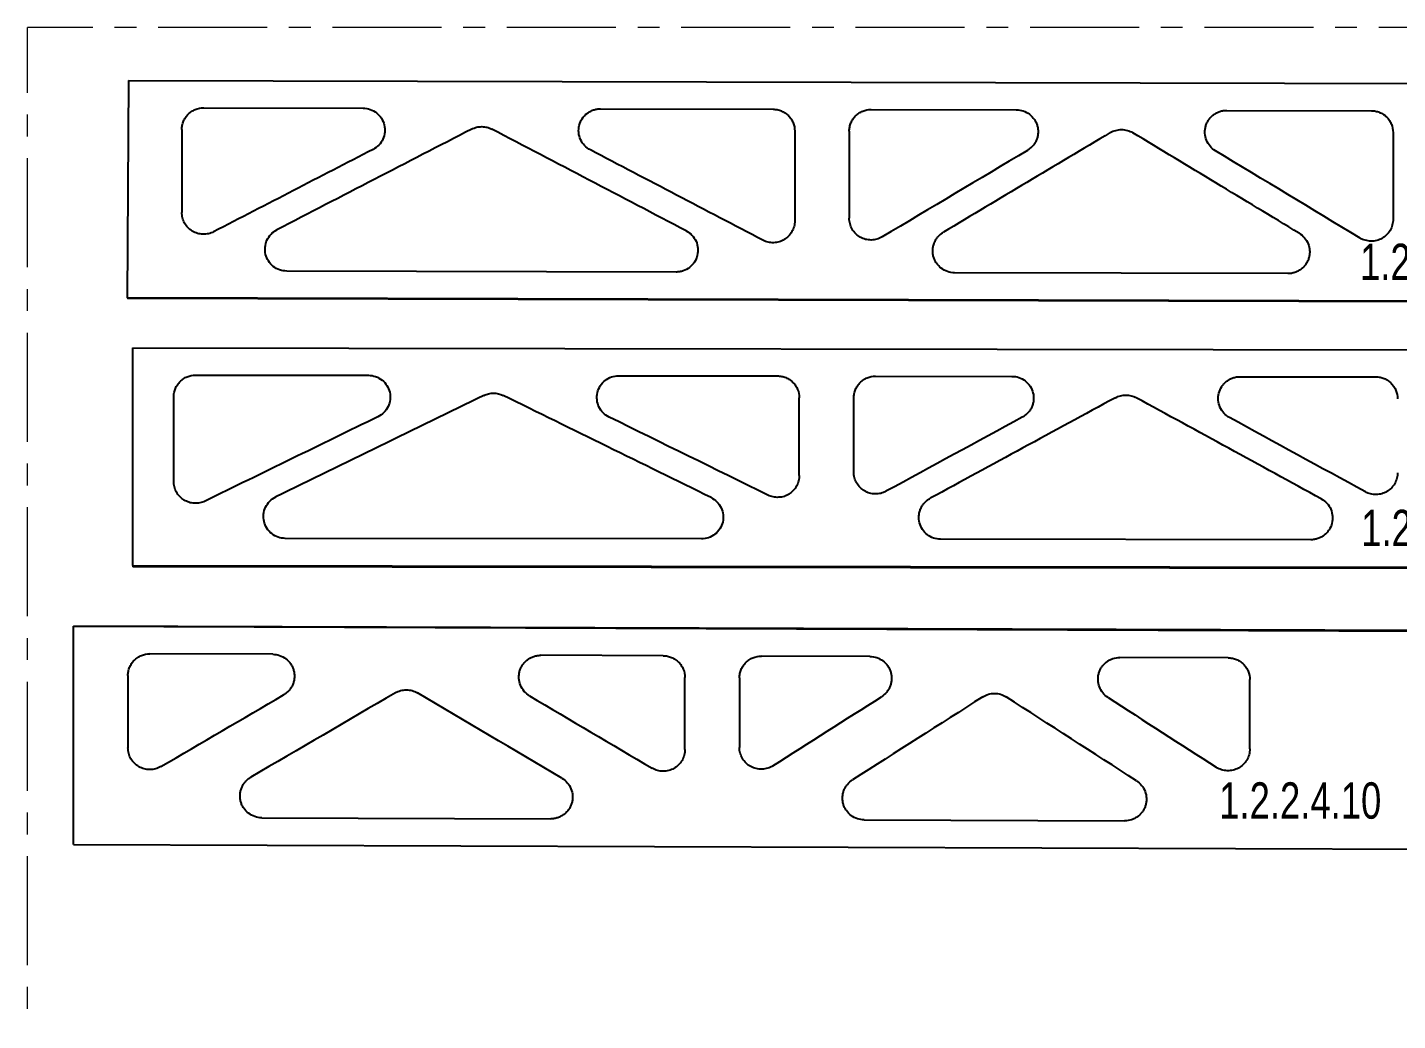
# Model space of a CAD drawing. Header units: inches. Extents: x 0 to 23.8, y 0 to 11.8.
# Drawn here: x 0.25 to 6.54, y 7.2 to 11.75 of the extents above; entities that cross this region are included whole.
import ezdxf

# ---------------------------------------------------------------- set-up
doc = ezdxf.new("R2010")
doc.units = ezdxf.units.IN
doc.header["$MEASUREMENT"] = 0
doc.linetypes.add('CENTERX2', pattern=[0.8, 0.5, -0.1, 0.1, -0.1])
doc.layers.add('PART_NAMES', color=1, linetype='Continuous')
doc.styles.add('SLDTEXTSTYLE0', font='TXT', dxfattribs={"width": 0.75})

msp = doc.modelspace()

# ---------------------------------------------------------------- linework, layer by layer
at = {"color": 7, "linetype": 'CENTERX2', "lineweight": 18}
for p in [(0.25, 0.25), (23.75, 11.75)]:
    msp.add_line(p, (0.25, 11.75), dxfattribs=at)
at = {"color": 7, "linetype": 'Continuous', "lineweight": 25}
for p, q in [((0.7131, 11.5071), (0.7071, 10.5098)), ((0.7131, 11.5071), (19.1923, 11.4622)), ((1.0587, 11.3813), (1.7902, 11.3795)), ((2.8793, 11.3768), (3.6709, 11.3749)), ((4.1209, 11.3738), (4.7871, 11.3722)), ((5.7527, 11.3698), (6.4159, 11.3682)), ((0.9585, 11.2813), (0.9585, 10.9015)), ((3.7706, 11.2749), (3.7706, 10.8627)), ((4.0206, 11.2738), (4.0206, 10.8751)), ((6.5156, 11.2682), (6.5156, 10.8699)), ((3.2261, 10.6283), (1.4399, 10.6329)), ((6.0328, 10.6211), (4.5034, 10.6251)), ((19.1886, 10.4622), (0.7071, 10.5098)), ((0.7071, 10.5098), (0.711, 10.5066)), ((19.1925, 10.461), (0.711, 10.5066)), ((0.7338, 9.2829), (0.7343, 10.2813)), ((0.7343, 10.2813), (19.2043, 10.253)), ((1.0215, 10.1559), (1.8148, 10.1547)), ((2.9629, 10.1529), (3.6915, 10.1518)), ((4.1415, 10.1511), (4.7667, 10.1501)), ((5.8134, 10.1485), (6.4365, 10.1476)), ((0.9214, 9.6678), (0.9214, 10.0559)), ((3.7914, 9.6952), (3.7914, 10.0518)), ((4.0414, 9.7107), (4.0414, 10.0511)), ((3.3423, 9.4044), (1.4329, 9.407)), ((6.138, 9.4007), (4.4397, 9.403)), ((0.7338, 9.2829), (19.2041, 9.2581)), ((0.7338, 9.2829), (0.7342, 9.2759)), ((19.2045, 9.253), (0.7342, 9.2759)), ((0.4614, 9.0039), (12.3214, 8.9604)), ((0.4614, 8.0039), (0.4614, 9.0039)), ((0.4614, 9.0039), (0.4615, 9.0039)), ((12.3216, 8.967), (0.4615, 9.0039)), ((1.3753, 8.8755), (0.8117, 8.8776)), ((3.1673, 8.869), (2.6053, 8.871)), ((4.1153, 8.8655), (3.6173, 8.8673)), ((5.7588, 8.8594), (5.2623, 8.8613)), ((0.7114, 8.7776), (0.7114, 8.4468)), ((3.2669, 8.4392), (3.2669, 8.769)), ((3.5169, 8.7673), (3.5169, 8.4484)), ((5.8584, 8.4417), (5.8584, 8.7594)), ((1.3253, 8.1258), (2.6509, 8.1211)), ((4.0894, 8.116), (5.2839, 8.1118)), ((0.4614, 8.0039), (12.3215, 7.9618))]:
    msp.add_line(p, q, dxfattribs=at)
for points, knots in [([(0.9585, 11.2813), (0.9585, 11.2879), (0.9591, 11.2944), (0.9617, 11.3071), (0.9636, 11.3135), (0.9686, 11.3256), (0.9717, 11.3313), (0.9789, 11.3422), (0.9832, 11.3474), (0.9924, 11.3566), (0.9974, 11.3607), (1.0084, 11.3681), (1.0142, 11.3712), (1.0323, 11.3787), (1.0455, 11.3813), (1.0587, 11.3813)], [0, 0, 0, 0, 0.125, 0.125, 0.25, 0.25, 0.375, 0.375, 0.5, 0.5, 0.625, 0.625, 0.75, 0.75, 1, 1, 1, 1]), ([(1.7902, 11.3795), (1.8014, 11.3795), (1.8123, 11.3776), (1.8334, 11.3702), (1.8431, 11.3649), (1.8607, 11.351), (1.8681, 11.3428), (1.8802, 11.324), (1.8845, 11.3138), (1.8898, 11.2921), (1.8905, 11.2811), (1.8884, 11.2589), (1.8856, 11.2481), (1.8763, 11.2279), (1.8701, 11.2186), (1.8547, 11.2025), (1.8458, 11.1958), (1.8358, 11.1906)], [0, 0, 0, 0, 0.125, 0.125, 0.25, 0.25, 0.375, 0.375, 0.5, 0.5, 0.625, 0.625, 0.75, 0.75, 0.875, 0.875, 1, 1, 1, 1]), ([(2.8327, 11.1882), (2.8228, 11.1934), (2.814, 11.2001), (2.7986, 11.2164), (2.7925, 11.2256), (2.7833, 11.2459), (2.7805, 11.2566), (2.7785, 11.2789), (2.7793, 11.2899), (2.7846, 11.3116), (2.789, 11.3218), (2.8011, 11.3405), (2.8086, 11.3487), (2.8218, 11.359), (2.8265, 11.3621), (2.8362, 11.3673), (2.8413, 11.3696), (2.8518, 11.3732), (2.8572, 11.3746), (2.8682, 11.3764), (2.8737, 11.3768), (2.8793, 11.3768)], [0, 0, 0, 0, 0.125, 0.125, 0.25, 0.25, 0.375, 0.375, 0.5, 0.5, 0.625, 0.625, 0.75, 0.75, 0.8125, 0.8125, 0.875, 0.875, 0.9375, 0.9375, 1, 1, 1, 1]), ([(3.6709, 11.3749), (3.6775, 11.3749), (3.684, 11.3742), (3.6967, 11.3717), (3.7031, 11.3697), (3.7151, 11.3647), (3.7209, 11.3616), (3.7317, 11.3544), (3.7368, 11.3501), (3.746, 11.3409), (3.7502, 11.3359), (3.7574, 11.325), (3.7605, 11.3192), (3.768, 11.3012), (3.7706, 11.2881), (3.7706, 11.2749)], [0, 0, 0, 0, 0.125, 0.125, 0.25, 0.25, 0.375, 0.375, 0.5, 0.5, 0.625, 0.625, 0.75, 0.75, 1, 1, 1, 1]), ([(4.0206, 11.2738), (4.0206, 11.2804), (4.0213, 11.2869), (4.0238, 11.2997), (4.0257, 11.306), (4.0308, 11.3182), (4.0338, 11.3239), (4.0411, 11.3348), (4.0453, 11.3399), (4.0546, 11.3492), (4.0596, 11.3533), (4.0706, 11.3606), (4.0764, 11.3637), (4.0945, 11.3712), (4.1076, 11.3738), (4.1209, 11.3738)], [0, 0, 0, 0, 0.125, 0.125, 0.25, 0.25, 0.375, 0.375, 0.5, 0.5, 0.625, 0.625, 0.75, 0.75, 1, 1, 1, 1]), ([(4.7871, 11.3722), (4.7981, 11.3722), (4.8087, 11.3704), (4.8294, 11.3634), (4.839, 11.3583), (4.8563, 11.345), (4.8637, 11.3371), (4.8729, 11.3236), (4.8755, 11.3188), (4.88, 11.309), (4.8819, 11.3039), (4.8847, 11.2934), (4.8858, 11.288), (4.8869, 11.2773), (4.887, 11.2719), (4.8864, 11.2611), (4.8856, 11.2557), (4.8833, 11.2451), (4.8817, 11.24), (4.8777, 11.2299), (4.8752, 11.225), (4.8696, 11.2157), (4.8664, 11.2114), (4.8594, 11.2031), (4.8555, 11.1993), (4.8472, 11.1923), (4.8428, 11.1891), (4.8381, 11.1863)], [0, 0, 0, 0, 0.125, 0.125, 0.25, 0.25, 0.375, 0.375, 0.4375, 0.4375, 0.5, 0.5, 0.5625, 0.5625, 0.625, 0.625, 0.6875, 0.6875, 0.75, 0.75, 0.8125, 0.8125, 0.875, 0.875, 0.9375, 0.9375, 1, 1, 1, 1]), ([(5.7008, 11.1842), (5.6915, 11.1899), (5.6833, 11.1969), (5.6691, 11.2135), (5.6636, 11.2228), (5.6555, 11.243), (5.6532, 11.2537), (5.6523, 11.2699), (5.6525, 11.2754), (5.6537, 11.2861), (5.6547, 11.2914), (5.6576, 11.3019), (5.6595, 11.307), (5.664, 11.3168), (5.6667, 11.3215), (5.6728, 11.3305), (5.6762, 11.3348), (5.6837, 11.3426), (5.6877, 11.3462), (5.6963, 11.3528), (5.701, 11.3557), (5.7105, 11.3608), (5.7155, 11.3629), (5.7258, 11.3664), (5.7311, 11.3677), (5.7418, 11.3694), (5.7473, 11.3699), (5.7527, 11.3698)], [0, 0, 0, 0, 0.125, 0.125, 0.25, 0.25, 0.375, 0.375, 0.4375, 0.4375, 0.5, 0.5, 0.5625, 0.5625, 0.625, 0.625, 0.6875, 0.6875, 0.75, 0.75, 0.8125, 0.8125, 0.875, 0.875, 0.9375, 0.9375, 1, 1, 1, 1]), ([(6.4159, 11.3682), (6.4225, 11.3682), (6.429, 11.3676), (6.4417, 11.365), (6.448, 11.3631), (6.4601, 11.358), (6.4659, 11.355), (6.4767, 11.3477), (6.4818, 11.3435), (6.491, 11.3343), (6.4951, 11.3292), (6.5024, 11.3183), (6.5055, 11.3125), (6.513, 11.2945), (6.5156, 11.2814), (6.5156, 11.2682)], [0, 0, 0, 0, 0.125, 0.125, 0.25, 0.25, 0.375, 0.375, 0.5, 0.5, 0.625, 0.625, 0.75, 0.75, 1, 1, 1, 1]), ([(2.2885, 11.2838), (2.2957, 11.2875), (2.3032, 11.2903), (2.3187, 11.2941), (2.3267, 11.295), (2.3426, 11.295), (2.3506, 11.294), (2.3662, 11.2902), (2.3737, 11.2873), (2.3808, 11.2836)], [0, 0, 0, 0, 0.25, 0.25, 0.5, 0.5, 0.75, 0.75, 1, 1, 1, 1]), ([(5.2184, 11.2675), (5.2262, 11.2721), (5.2344, 11.2756), (5.2518, 11.2804), (5.2608, 11.2816), (5.2787, 11.2815), (5.2878, 11.2803), (5.3051, 11.2755), (5.3134, 11.2719), (5.3212, 11.2672)], [0, 0, 0, 0, 0.25, 0.25, 0.5, 0.5, 0.75, 0.75, 1, 1, 1, 1]), ([(1.1044, 10.8127), (1.0967, 10.8087), (1.0887, 10.8058), (1.0721, 10.8021), (1.0634, 10.8013), (1.0464, 10.8019), (1.0378, 10.8033), (1.0215, 10.8082), (1.0137, 10.8117), (0.999, 10.8207), (0.9924, 10.826), (0.9806, 10.8383), (0.9754, 10.8452), (0.9671, 10.8601), (0.9639, 10.8681), (0.9596, 10.8845), (0.9585, 10.8929), (0.9585, 10.9015)], [0, 0, 0, 0, 0.125, 0.125, 0.25, 0.25, 0.375, 0.375, 0.5, 0.5, 0.625, 0.625, 0.75, 0.75, 0.875, 0.875, 1, 1, 1, 1]), ([(1.4399, 10.6329), (1.4287, 10.633), (1.4178, 10.6348), (1.3967, 10.6422), (1.387, 10.6475), (1.3694, 10.6614), (1.362, 10.6696), (1.3499, 10.6884), (1.3456, 10.6986), (1.3404, 10.7203), (1.3396, 10.7314), (1.3417, 10.7536), (1.3446, 10.7643), (1.3538, 10.7846), (1.36, 10.7938), (1.3754, 10.8099), (1.3843, 10.8166), (1.3943, 10.8218)], [0, 0, 0, 0, 0.125, 0.125, 0.25, 0.25, 0.375, 0.375, 0.5, 0.5, 0.625, 0.625, 0.75, 0.75, 0.875, 0.875, 1, 1, 1, 1]), ([(3.2727, 10.8169), (3.2826, 10.8118), (3.2914, 10.8051), (3.3068, 10.7888), (3.3129, 10.7796), (3.3221, 10.7592), (3.3249, 10.7485), (3.3269, 10.7263), (3.3261, 10.7153), (3.3207, 10.6936), (3.3163, 10.6834), (3.3042, 10.6647), (3.2967, 10.6565), (3.2792, 10.6427), (3.2694, 10.6374), (3.2536, 10.632), (3.2481, 10.6306), (3.2372, 10.6288), (3.2317, 10.6283), (3.2261, 10.6283)], [0, 0, 0, 0, 0.125, 0.125, 0.25, 0.25, 0.375, 0.375, 0.5, 0.5, 0.625, 0.625, 0.75, 0.75, 0.875, 0.875, 0.9375, 0.9375, 1, 1, 1, 1]), ([(3.7706, 10.8627), (3.7706, 10.854), (3.7695, 10.8456), (3.7652, 10.8291), (3.7619, 10.821), (3.7536, 10.8062), (3.7484, 10.7992), (3.7365, 10.7869), (3.7298, 10.7816), (3.7151, 10.7727), (3.7073, 10.7692), (3.6908, 10.7644), (3.6823, 10.763), (3.6652, 10.7624), (3.6565, 10.7633), (3.6399, 10.7671), (3.6319, 10.7701), (3.6243, 10.7741)], [0, 0, 0, 0, 0.125, 0.125, 0.25, 0.25, 0.375, 0.375, 0.5, 0.5, 0.625, 0.625, 0.75, 0.75, 0.875, 0.875, 1, 1, 1, 1]), ([(4.1718, 10.7892), (4.1642, 10.7846), (4.1562, 10.7812), (4.1393, 10.7764), (4.1304, 10.7752), (4.1129, 10.775), (4.104, 10.7761), (4.0871, 10.7805), (4.0789, 10.7838), (4.0635, 10.7925), (4.0566, 10.7978), (4.044, 10.8102), (4.0386, 10.8172), (4.0298, 10.8323), (4.0264, 10.8406), (4.0218, 10.8574), (4.0206, 10.8662), (4.0206, 10.8751)], [0, 0, 0, 0, 0.125, 0.125, 0.25, 0.25, 0.375, 0.375, 0.5, 0.5, 0.625, 0.625, 0.75, 0.75, 0.875, 0.875, 1, 1, 1, 1]), ([(6.5156, 10.8699), (6.5156, 10.8611), (6.5145, 10.8524), (6.5099, 10.8354), (6.5064, 10.8271), (6.4976, 10.812), (6.4921, 10.8049), (6.4796, 10.7926), (6.4725, 10.7872), (6.4572, 10.7785), (6.449, 10.7753), (6.4319, 10.7709), (6.4231, 10.7698), (6.4055, 10.7701), (6.3966, 10.7714), (6.3798, 10.7762), (6.3716, 10.7797), (6.364, 10.7843)], [0, 0, 0, 0, 0.125, 0.125, 0.25, 0.25, 0.375, 0.375, 0.5, 0.5, 0.625, 0.625, 0.75, 0.75, 0.875, 0.875, 1, 1, 1, 1]), ([(4.5034, 10.6251), (4.4925, 10.6251), (4.4818, 10.6269), (4.4611, 10.6339), (4.4516, 10.639), (4.4343, 10.6523), (4.4268, 10.6602), (4.4177, 10.6737), (4.415, 10.6785), (4.4105, 10.6883), (4.4087, 10.6934), (4.4058, 10.7038), (4.4048, 10.7092), (4.4037, 10.7199), (4.4035, 10.7253), (4.4042, 10.7362), (4.4049, 10.7416), (4.4073, 10.7521), (4.4089, 10.7573), (4.4129, 10.7673), (4.4154, 10.7723), (4.421, 10.7815), (4.4241, 10.7859), (4.4312, 10.7941), (4.4351, 10.798), (4.4434, 10.805), (4.4478, 10.8081), (4.4525, 10.8109)], [0, 0, 0, 0, 0.125, 0.125, 0.25, 0.25, 0.375, 0.375, 0.4375, 0.4375, 0.5, 0.5, 0.5625, 0.5625, 0.625, 0.625, 0.6875, 0.6875, 0.75, 0.75, 0.8125, 0.8125, 0.875, 0.875, 0.9375, 0.9375, 1, 1, 1, 1]), ([(6.0847, 10.8067), (6.0941, 10.8011), (6.1023, 10.7941), (6.1164, 10.7774), (6.122, 10.7682), (6.13, 10.7479), (6.1324, 10.7373), (6.1332, 10.721), (6.1331, 10.7155), (6.1319, 10.7048), (6.1309, 10.6995), (6.128, 10.6891), (6.1261, 10.6839), (6.1215, 10.6741), (6.1189, 10.6694), (6.1128, 10.6605), (6.1093, 10.6562), (6.1019, 10.6483), (6.0979, 10.6447), (6.0892, 10.6382), (6.0846, 10.6352), (6.075, 10.6302), (6.0701, 10.628), (6.0598, 10.6246), (6.0545, 10.6233), (6.0437, 10.6215), (6.0383, 10.6211), (6.0328, 10.6211)], [0, 0, 0, 0, 0.125, 0.125, 0.25, 0.25, 0.375, 0.375, 0.4375, 0.4375, 0.5, 0.5, 0.5625, 0.5625, 0.625, 0.625, 0.6875, 0.6875, 0.75, 0.75, 0.8125, 0.8125, 0.875, 0.875, 0.9375, 0.9375, 1, 1, 1, 1]), ([(0.9214, 10.0559), (0.9214, 10.0625), (0.922, 10.069), (0.9246, 10.0818), (0.9265, 10.0881), (0.9315, 10.1002), (0.9346, 10.106), (0.9418, 10.1168), (0.946, 10.122), (0.9553, 10.1312), (0.9603, 10.1354), (0.9712, 10.1427), (0.9771, 10.1458), (0.9951, 10.1533), (1.0083, 10.1559), (1.0215, 10.1559)], [0, 0, 0, 0, 0.125, 0.125, 0.25, 0.25, 0.375, 0.375, 0.5, 0.5, 0.625, 0.625, 0.75, 0.75, 1, 1, 1, 1]), ([(1.8148, 10.1547), (1.8261, 10.1547), (1.8371, 10.1528), (1.8584, 10.1453), (1.8682, 10.1399), (1.8858, 10.1258), (1.8933, 10.1175), (1.9053, 10.0984), (1.9096, 10.0881), (1.9146, 10.0661), (1.9153, 10.0549), (1.9128, 10.0325), (1.9097, 10.0218), (1.9, 10.0014), (1.8936, 9.9923), (1.8777, 9.9763), (1.8686, 9.9697), (1.8585, 9.9648)], [0, 0, 0, 0, 0.125, 0.125, 0.25, 0.25, 0.375, 0.375, 0.5, 0.5, 0.625, 0.625, 0.75, 0.75, 0.875, 0.875, 1, 1, 1, 1]), ([(2.9187, 9.9631), (2.9086, 9.9681), (2.8995, 9.9746), (2.8836, 9.9907), (2.8773, 9.9999), (2.8676, 10.0203), (2.8646, 10.031), (2.8621, 10.0534), (2.8628, 10.0646), (2.8679, 10.0866), (2.8722, 10.0969), (2.8843, 10.1159), (2.8918, 10.1242), (2.9095, 10.1383), (2.9193, 10.1436), (2.9406, 10.1511), (2.9516, 10.1529), (2.9629, 10.1529)], [0, 0, 0, 0, 0.125, 0.125, 0.25, 0.25, 0.375, 0.375, 0.5, 0.5, 0.625, 0.625, 0.75, 0.75, 0.875, 0.875, 1, 1, 1, 1]), ([(3.6915, 10.1518), (3.6981, 10.1518), (3.7046, 10.1511), (3.7174, 10.1486), (3.7237, 10.1466), (3.7358, 10.1416), (3.7415, 10.1385), (3.7524, 10.1313), (3.7575, 10.1271), (3.7667, 10.1178), (3.7709, 10.1128), (3.7782, 10.1019), (3.7813, 10.0961), (3.7887, 10.0781), (3.7914, 10.065), (3.7914, 10.0518)], [0, 0, 0, 0, 0.125, 0.125, 0.25, 0.25, 0.375, 0.375, 0.5, 0.5, 0.625, 0.625, 0.75, 0.75, 1, 1, 1, 1]), ([(4.0414, 10.0511), (4.0414, 10.0577), (4.042, 10.0642), (4.0446, 10.077), (4.0465, 10.0833), (4.0515, 10.0954), (4.0546, 10.1012), (4.0618, 10.1121), (4.066, 10.1172), (4.0753, 10.1264), (4.0803, 10.1306), (4.0913, 10.1379), (4.0971, 10.141), (4.1151, 10.1485), (4.1283, 10.1511), (4.1415, 10.1511)], [0, 0, 0, 0, 0.125, 0.125, 0.25, 0.25, 0.375, 0.375, 0.5, 0.5, 0.625, 0.625, 0.75, 0.75, 1, 1, 1, 1]), ([(4.7667, 10.1501), (4.7778, 10.1501), (4.7886, 10.1483), (4.8096, 10.1411), (4.8193, 10.1358), (4.8368, 10.1222), (4.8442, 10.1141), (4.8564, 10.0955), (4.8608, 10.0854), (4.8662, 10.064), (4.8671, 10.053), (4.8658, 10.0365), (4.8649, 10.031), (4.8622, 10.0204), (4.8604, 10.0152), (4.856, 10.0051), (4.8533, 10.0002), (4.8474, 9.991), (4.844, 9.9866), (4.8365, 9.9785), (4.8324, 9.9747), (4.8238, 9.9679), (4.8192, 9.9649), (4.8143, 9.9623)], [0, 0, 0, 0, 0.125, 0.125, 0.25, 0.25, 0.375, 0.375, 0.5, 0.5, 0.625, 0.625, 0.6875, 0.6875, 0.75, 0.75, 0.8125, 0.8125, 0.875, 0.875, 0.9375, 0.9375, 1, 1, 1, 1]), ([(5.7653, 9.9608), (5.7556, 9.9661), (5.7469, 9.9729), (5.732, 9.9893), (5.726, 9.9985), (5.7171, 10.0188), (5.7145, 10.0295), (5.7127, 10.0516), (5.7136, 10.0626), (5.7191, 10.084), (5.7236, 10.0941), (5.7327, 10.108), (5.7361, 10.1124), (5.7435, 10.1204), (5.7476, 10.1241), (5.7563, 10.1309), (5.761, 10.134), (5.7706, 10.1392), (5.7756, 10.1414), (5.7861, 10.1449), (5.7915, 10.1463), (5.8024, 10.1481), (5.8079, 10.1486), (5.8134, 10.1485)], [0, 0, 0, 0, 0.125, 0.125, 0.25, 0.25, 0.375, 0.375, 0.5, 0.5, 0.625, 0.625, 0.6875, 0.6875, 0.75, 0.75, 0.8125, 0.8125, 0.875, 0.875, 0.9375, 0.9375, 1, 1, 1, 1]), ([(6.4365, 10.1476), (6.4431, 10.1476), (6.4496, 10.1469), (6.4624, 10.1444), (6.4687, 10.1424), (6.4808, 10.1374), (6.4865, 10.1343), (6.4974, 10.1271), (6.5025, 10.1229), (6.5117, 10.1137), (6.5159, 10.1086), (6.5231, 10.0977), (6.5262, 10.0919), (6.5337, 10.0739), (6.5364, 10.0608), (6.5364, 10.0476)], [0, 0, 0, 0, 0.125, 0.125, 0.25, 0.25, 0.375, 0.375, 0.5, 0.5, 0.625, 0.625, 0.75, 0.75, 1, 1, 1, 1]), ([(2.3445, 10.0628), (2.3514, 10.0661), (2.3585, 10.0686), (2.3733, 10.072), (2.3809, 10.0729), (2.4036, 10.0729), (2.4187, 10.0694), (2.4325, 10.0626)], [0, 0, 0, 0, 0.25, 0.25, 0.5, 0.5, 1, 1, 1, 1]), ([(5.2419, 10.0522), (5.2493, 10.0562), (5.257, 10.0592), (5.2731, 10.0633), (5.2815, 10.0643), (5.298, 10.0643), (5.3064, 10.0632), (5.3225, 10.0591), (5.3302, 10.0561), (5.3376, 10.0521)], [0, 0, 0, 0, 0.25, 0.25, 0.5, 0.5, 0.75, 0.75, 1, 1, 1, 1]), ([(3.7914, 9.6952), (3.7914, 9.6867), (3.7903, 9.6783), (3.7861, 9.662), (3.7829, 9.654), (3.7747, 9.6393), (3.7696, 9.6324), (3.758, 9.6202), (3.7515, 9.6148), (3.737, 9.6058), (3.7294, 9.6023), (3.7133, 9.5972), (3.7048, 9.5957), (3.688, 9.5949), (3.6794, 9.5955), (3.6629, 9.5989), (3.6549, 9.6017), (3.6473, 9.6054)], [0, 0, 0, 0, 0.125, 0.125, 0.25, 0.25, 0.375, 0.375, 0.5, 0.5, 0.625, 0.625, 0.75, 0.75, 0.875, 0.875, 1, 1, 1, 1]), ([(4.1891, 9.6228), (4.1814, 9.6187), (4.1734, 9.6156), (4.1567, 9.6115), (4.148, 9.6106), (4.1308, 9.6109), (4.1221, 9.6122), (4.1056, 9.6169), (4.0977, 9.6204), (4.0828, 9.6292), (4.076, 9.6345), (4.0639, 9.6469), (4.0587, 9.6538), (4.0502, 9.6687), (4.0469, 9.6769), (4.0425, 9.6935), (4.0414, 9.702), (4.0414, 9.7107)], [0, 0, 0, 0, 0.125, 0.125, 0.25, 0.25, 0.375, 0.375, 0.5, 0.5, 0.625, 0.625, 0.75, 0.75, 0.875, 0.875, 1, 1, 1, 1]), ([(6.5364, 9.7081), (6.5364, 9.6994), (6.5352, 9.6909), (6.5308, 9.6742), (6.5275, 9.6661), (6.519, 9.6512), (6.5137, 9.6442), (6.5017, 9.6319), (6.4949, 9.6265), (6.4799, 9.6177), (6.4721, 9.6143), (6.4554, 9.6096), (6.4468, 9.6083), (6.4296, 9.608), (6.4209, 9.6089), (6.4042, 9.613), (6.3961, 9.6162), (6.3884, 9.6203)], [0, 0, 0, 0, 0.125, 0.125, 0.25, 0.25, 0.375, 0.375, 0.5, 0.5, 0.625, 0.625, 0.75, 0.75, 0.875, 0.875, 1, 1, 1, 1]), ([(1.0652, 9.5779), (1.0575, 9.5742), (1.0496, 9.5715), (1.0331, 9.5681), (1.0245, 9.5675), (1.0077, 9.5684), (0.9993, 9.5699), (0.9832, 9.575), (0.9755, 9.5785), (0.9611, 9.5876), (0.9546, 9.5929), (0.943, 9.6051), (0.9379, 9.612), (0.9298, 9.6267), (0.9266, 9.6347), (0.9224, 9.651), (0.9214, 9.6593), (0.9214, 9.6678)], [0, 0, 0, 0, 0.125, 0.125, 0.25, 0.25, 0.375, 0.375, 0.5, 0.5, 0.625, 0.625, 0.75, 0.75, 0.875, 0.875, 1, 1, 1, 1]), ([(1.4329, 9.407), (1.4216, 9.407), (1.4106, 9.4089), (1.3893, 9.4164), (1.3795, 9.4218), (1.3619, 9.4359), (1.3544, 9.4442), (1.3424, 9.4633), (1.3381, 9.4736), (1.3331, 9.4956), (1.3324, 9.5067), (1.3349, 9.5292), (1.338, 9.5399), (1.3477, 9.5602), (1.3541, 9.5694), (1.37, 9.5854), (1.3791, 9.5919), (1.3892, 9.5969)], [0, 0, 0, 0, 0.125, 0.125, 0.25, 0.25, 0.375, 0.375, 0.5, 0.5, 0.625, 0.625, 0.75, 0.75, 0.875, 0.875, 1, 1, 1, 1]), ([(3.3865, 9.5942), (3.3966, 9.5892), (3.4057, 9.5827), (3.4216, 9.5666), (3.4279, 9.5575), (3.4376, 9.5371), (3.4406, 9.5264), (3.4431, 9.5039), (3.4424, 9.4928), (3.4373, 9.4708), (3.433, 9.4605), (3.4209, 9.4414), (3.4134, 9.4331), (3.3958, 9.4191), (3.386, 9.4137), (3.3646, 9.4063), (3.3536, 9.4044), (3.3423, 9.4044)], [0, 0, 0, 0, 0.125, 0.125, 0.25, 0.25, 0.375, 0.375, 0.5, 0.5, 0.625, 0.625, 0.75, 0.75, 0.875, 0.875, 1, 1, 1, 1]), ([(4.4397, 9.403), (4.4286, 9.403), (4.4178, 9.4048), (4.3968, 9.412), (4.3871, 9.4173), (4.3696, 9.4309), (4.3622, 9.439), (4.3501, 9.4576), (4.3456, 9.4677), (4.3402, 9.4891), (4.3393, 9.5001), (4.3406, 9.5166), (4.3416, 9.5221), (4.3442, 9.5328), (4.346, 9.5379), (4.3504, 9.5481), (4.3531, 9.553), (4.3591, 9.5621), (4.3624, 9.5665), (4.3699, 9.5746), (4.374, 9.5784), (4.3826, 9.5852), (4.3873, 9.5882), (4.3921, 9.5909)], [0, 0, 0, 0, 0.125, 0.125, 0.25, 0.25, 0.375, 0.375, 0.5, 0.5, 0.625, 0.625, 0.6875, 0.6875, 0.75, 0.75, 0.8125, 0.8125, 0.875, 0.875, 0.9375, 0.9375, 1, 1, 1, 1]), ([(6.1861, 9.5884), (6.1959, 9.5831), (6.2045, 9.5763), (6.2195, 9.56), (6.2254, 9.5507), (6.2343, 9.5304), (6.2369, 9.5197), (6.2387, 9.4977), (6.2378, 9.4867), (6.2323, 9.4652), (6.2278, 9.4551), (6.2188, 9.4413), (6.2153, 9.4369), (6.2079, 9.4288), (6.2039, 9.4251), (6.1951, 9.4183), (6.1905, 9.4153), (6.1808, 9.4101), (6.1758, 9.4079), (6.1653, 9.4043), (6.1599, 9.4029), (6.1491, 9.4011), (6.1436, 9.4007), (6.138, 9.4007)], [0, 0, 0, 0, 0.125, 0.125, 0.25, 0.25, 0.375, 0.375, 0.5, 0.5, 0.625, 0.625, 0.6875, 0.6875, 0.75, 0.75, 0.8125, 0.8125, 0.875, 0.875, 0.9375, 0.9375, 1, 1, 1, 1]), ([(0.7114, 8.7776), (0.7114, 8.7842), (0.712, 8.7907), (0.7146, 8.8035), (0.7165, 8.8099), (0.7215, 8.822), (0.7246, 8.8278), (0.7319, 8.8386), (0.7361, 8.8438), (0.7454, 8.853), (0.7504, 8.8572), (0.7614, 8.8645), (0.7672, 8.8676), (0.7853, 8.875), (0.7985, 8.8776), (0.8117, 8.8776)], [0, 0, 0, 0, 0.125, 0.125, 0.25, 0.25, 0.375, 0.375, 0.5, 0.5, 0.625, 0.625, 0.75, 0.75, 1, 1, 1, 1]), ([(1.3753, 8.8755), (1.3863, 8.8755), (1.397, 8.8737), (1.4177, 8.8666), (1.4273, 8.8615), (1.4446, 8.8481), (1.452, 8.8402), (1.4611, 8.8265), (1.4638, 8.8217), (1.4683, 8.8119), (1.4701, 8.8068), (1.4729, 8.7963), (1.4739, 8.7908), (1.475, 8.7801), (1.4751, 8.7747), (1.4744, 8.7638), (1.4736, 8.7583), (1.4712, 8.7478), (1.4695, 8.7426), (1.4654, 8.7326), (1.4629, 8.7276), (1.4572, 8.7184), (1.454, 8.714), (1.4469, 8.7058), (1.4429, 8.702), (1.4345, 8.695), (1.4301, 8.6919), (1.4253, 8.6891)], [0, 0, 0, 0, 0.125, 0.125, 0.25, 0.25, 0.375, 0.375, 0.4375, 0.4375, 0.5, 0.5, 0.5625, 0.5625, 0.625, 0.625, 0.6875, 0.6875, 0.75, 0.75, 0.8125, 0.8125, 0.875, 0.875, 0.9375, 0.9375, 1, 1, 1, 1]), ([(2.5541, 8.6849), (2.5446, 8.6905), (2.5363, 8.6974), (2.522, 8.714), (2.5163, 8.7233), (2.5081, 8.7436), (2.5057, 8.7542), (2.5048, 8.7706), (2.5049, 8.7761), (2.506, 8.7869), (2.507, 8.7922), (2.5099, 8.8027), (2.5118, 8.8079), (2.5163, 8.8177), (2.519, 8.8225), (2.5251, 8.8315), (2.5286, 8.8358), (2.536, 8.8437), (2.54, 8.8473), (2.5487, 8.8539), (2.5534, 8.8569), (2.5629, 8.8619), (2.5679, 8.8641), (2.5782, 8.8675), (2.5836, 8.8689), (2.5944, 8.8706), (2.5998, 8.871), (2.6053, 8.871)], [0, 0, 0, 0, 0.125, 0.125, 0.25, 0.25, 0.375, 0.375, 0.4375, 0.4375, 0.5, 0.5, 0.5625, 0.5625, 0.625, 0.625, 0.6875, 0.6875, 0.75, 0.75, 0.8125, 0.8125, 0.875, 0.875, 0.9375, 0.9375, 1, 1, 1, 1]), ([(3.1673, 8.869), (3.1739, 8.8689), (3.1803, 8.8683), (3.1931, 8.8657), (3.1994, 8.8638), (3.2115, 8.8587), (3.2172, 8.8556), (3.228, 8.8484), (3.2331, 8.8442), (3.2423, 8.8349), (3.2464, 8.8299), (3.2537, 8.819), (3.2568, 8.8132), (3.2643, 8.7952), (3.2669, 8.7821), (3.2669, 8.769)], [0, 0, 0, 0, 0.125, 0.125, 0.25, 0.25, 0.375, 0.375, 0.5, 0.5, 0.625, 0.625, 0.75, 0.75, 1, 1, 1, 1]), ([(3.5169, 8.7673), (3.5169, 8.7739), (3.5175, 8.7804), (3.5201, 8.7932), (3.522, 8.7996), (3.5271, 8.8117), (3.5301, 8.8175), (3.5374, 8.8284), (3.5417, 8.8335), (3.5509, 8.8427), (3.556, 8.8469), (3.5669, 8.8542), (3.5728, 8.8573), (3.5909, 8.8647), (3.604, 8.8673), (3.6173, 8.8673)], [0, 0, 0, 0, 0.125, 0.125, 0.25, 0.25, 0.375, 0.375, 0.5, 0.5, 0.625, 0.625, 0.75, 0.75, 1, 1, 1, 1]), ([(4.1153, 8.8655), (4.1261, 8.8654), (4.1366, 8.8637), (4.157, 8.8568), (4.1665, 8.8518), (4.1837, 8.8389), (4.1911, 8.8311), (4.2003, 8.8178), (4.203, 8.8131), (4.2076, 8.8035), (4.2094, 8.7985), (4.2124, 8.7882), (4.2135, 8.7829), (4.2148, 8.7723), (4.215, 8.767), (4.2146, 8.7563), (4.214, 8.7509), (4.2119, 8.7404), (4.2104, 8.7353), (4.2066, 8.7253), (4.2043, 8.7203), (4.199, 8.711), (4.1959, 8.7067), (4.1859, 8.6942), (4.1777, 8.6869), (4.1686, 8.6811)], [0, 0, 0, 0, 0.125, 0.125, 0.25, 0.25, 0.375, 0.375, 0.4375, 0.4375, 0.5, 0.5, 0.5625, 0.5625, 0.625, 0.625, 0.6875, 0.6875, 0.75, 0.75, 0.8125, 0.8125, 0.875, 0.875, 1, 1, 1, 1]), ([(5.2078, 8.6772), (5.1987, 8.683), (5.1908, 8.6902), (5.1773, 8.707), (5.172, 8.7163), (5.1645, 8.7365), (5.1624, 8.7471), (5.1618, 8.7632), (5.1621, 8.7686), (5.1634, 8.7792), (5.1645, 8.7844), (5.1676, 8.7947), (5.1695, 8.7998), (5.1741, 8.8094), (5.1768, 8.814), (5.1829, 8.8228), (5.1864, 8.827), (5.1939, 8.8347), (5.1979, 8.8382), (5.2064, 8.8446), (5.2111, 8.8475), (5.2206, 8.8525), (5.2255, 8.8545), (5.2407, 8.8596), (5.2515, 8.8613), (5.2623, 8.8613)], [0, 0, 0, 0, 0.125, 0.125, 0.25, 0.25, 0.375, 0.375, 0.4375, 0.4375, 0.5, 0.5, 0.5625, 0.5625, 0.625, 0.625, 0.6875, 0.6875, 0.75, 0.75, 0.8125, 0.8125, 0.875, 0.875, 1, 1, 1, 1]), ([(5.7588, 8.8594), (5.7654, 8.8594), (5.7718, 8.8588), (5.7846, 8.8562), (5.7909, 8.8542), (5.803, 8.8492), (5.8087, 8.8461), (5.8195, 8.8389), (5.8246, 8.8347), (5.8338, 8.8254), (5.8379, 8.8204), (5.8452, 8.8095), (5.8483, 8.8037), (5.8558, 8.7857), (5.8584, 8.7726), (5.8584, 8.7594)], [0, 0, 0, 0, 0.125, 0.125, 0.25, 0.25, 0.375, 0.375, 0.5, 0.5, 0.625, 0.625, 0.75, 0.75, 1, 1, 1, 1]), ([(1.9381, 8.6988), (1.9458, 8.7033), (1.9539, 8.7067), (1.971, 8.7113), (1.9799, 8.7124), (1.9975, 8.7124), (2.0064, 8.7112), (2.0234, 8.7065), (2.0316, 8.703), (2.0393, 8.6985)], [0, 0, 0, 0, 0.25, 0.25, 0.5, 0.5, 0.75, 0.75, 1, 1, 1, 1]), ([(4.6333, 8.6806), (4.6413, 8.6857), (4.65, 8.6896), (4.6636, 8.6936), (4.6683, 8.6946), (4.6777, 8.6959), (4.6824, 8.6962), (4.6966, 8.6962), (4.7062, 8.6948), (4.7243, 8.6895), (4.7331, 8.6855), (4.7411, 8.6803)], [0, 0, 0, 0, 0.25, 0.25, 0.375, 0.375, 0.5, 0.5, 0.75, 0.75, 1, 1, 1, 1]), ([(0.8617, 8.3604), (0.8541, 8.356), (0.8461, 8.3526), (0.8292, 8.348), (0.8204, 8.3468), (0.803, 8.3468), (0.7942, 8.3479), (0.7773, 8.3524), (0.7692, 8.3557), (0.7539, 8.3644), (0.747, 8.3697), (0.7346, 8.3821), (0.7292, 8.3891), (0.7205, 8.4042), (0.7171, 8.4124), (0.7125, 8.4292), (0.7114, 8.438), (0.7114, 8.4468)], [0, 0, 0, 0, 0.125, 0.125, 0.25, 0.25, 0.375, 0.375, 0.5, 0.5, 0.625, 0.625, 0.75, 0.75, 0.875, 0.875, 1, 1, 1, 1]), ([(3.2669, 8.4392), (3.2669, 8.4304), (3.2657, 8.4217), (3.2612, 8.4048), (3.2578, 8.3966), (3.249, 8.3815), (3.2436, 8.3744), (3.2312, 8.3621), (3.2241, 8.3568), (3.2088, 8.348), (3.2008, 8.3447), (3.1837, 8.3403), (3.175, 8.3392), (3.1575, 8.3393), (3.1487, 8.3405), (3.1318, 8.3452), (3.1237, 8.3486), (3.1161, 8.3531)], [0, 0, 0, 0, 0.125, 0.125, 0.25, 0.25, 0.375, 0.375, 0.5, 0.5, 0.625, 0.625, 0.75, 0.75, 0.875, 0.875, 1, 1, 1, 1]), ([(3.6706, 8.3641), (3.663, 8.3592), (3.655, 8.3555), (3.638, 8.3503), (3.629, 8.3488), (3.6113, 8.3482), (3.6023, 8.3491), (3.585, 8.3532), (3.5766, 8.3565), (3.561, 8.365), (3.5538, 8.3703), (3.5409, 8.3828), (3.5354, 8.3898), (3.5264, 8.4051), (3.5228, 8.4134), (3.5181, 8.4305), (3.5169, 8.4394), (3.5169, 8.4484)], [0, 0, 0, 0, 0.125, 0.125, 0.25, 0.25, 0.375, 0.375, 0.5, 0.5, 0.625, 0.625, 0.75, 0.75, 0.875, 0.875, 1, 1, 1, 1]), ([(5.8584, 8.4417), (5.8584, 8.4327), (5.8572, 8.4239), (5.8525, 8.4067), (5.8489, 8.3983), (5.8399, 8.383), (5.8342, 8.3759), (5.8214, 8.3636), (5.8142, 8.3582), (5.7985, 8.3496), (5.7902, 8.3464), (5.7727, 8.3423), (5.7638, 8.3414), (5.746, 8.3421), (5.737, 8.3436), (5.7201, 8.3489), (5.7118, 8.3527), (5.7043, 8.3576)], [0, 0, 0, 0, 0.125, 0.125, 0.25, 0.25, 0.375, 0.375, 0.5, 0.5, 0.625, 0.625, 0.75, 0.75, 0.875, 0.875, 1, 1, 1, 1]), ([(1.3253, 8.1258), (1.3143, 8.1258), (1.3037, 8.1276), (1.2829, 8.1347), (1.2734, 8.1399), (1.256, 8.1532), (1.2486, 8.1612), (1.2395, 8.1748), (1.2368, 8.1796), (1.2323, 8.1894), (1.2305, 8.1945), (1.2277, 8.2051), (1.2267, 8.2105), (1.2256, 8.2213), (1.2255, 8.2267), (1.2262, 8.2375), (1.227, 8.243), (1.2294, 8.2536), (1.2311, 8.2587), (1.2352, 8.2688), (1.2377, 8.2737), (1.2434, 8.2829), (1.2466, 8.2873), (1.2537, 8.2955), (1.2577, 8.2993), (1.2661, 8.3063), (1.2705, 8.3094), (1.2753, 8.3122)], [0, 0, 0, 0, 0.125, 0.125, 0.25, 0.25, 0.375, 0.375, 0.4375, 0.4375, 0.5, 0.5, 0.5625, 0.5625, 0.625, 0.625, 0.6875, 0.6875, 0.75, 0.75, 0.8125, 0.8125, 0.875, 0.875, 0.9375, 0.9375, 1, 1, 1, 1]), ([(2.7021, 8.3072), (2.7115, 8.3016), (2.7198, 8.2947), (2.7341, 8.2781), (2.7398, 8.2688), (2.748, 8.2485), (2.7504, 8.2379), (2.7514, 8.2215), (2.7512, 8.216), (2.7501, 8.2053), (2.7491, 8.1999), (2.7462, 8.1894), (2.7443, 8.1842), (2.7398, 8.1744), (2.7372, 8.1697), (2.7311, 8.1606), (2.7276, 8.1563), (2.7201, 8.1484), (2.7161, 8.1448), (2.7075, 8.1382), (2.7028, 8.1353), (2.6932, 8.1302), (2.6882, 8.128), (2.6779, 8.1246), (2.6726, 8.1233), (2.6618, 8.1215), (2.6564, 8.1211), (2.6509, 8.1211)], [0, 0, 0, 0, 0.125, 0.125, 0.25, 0.25, 0.375, 0.375, 0.4375, 0.4375, 0.5, 0.5, 0.5625, 0.5625, 0.625, 0.625, 0.6875, 0.6875, 0.75, 0.75, 0.8125, 0.8125, 0.875, 0.875, 0.9375, 0.9375, 1, 1, 1, 1]), ([(4.0894, 8.116), (4.0786, 8.116), (4.0681, 8.1178), (4.0476, 8.1247), (4.0382, 8.1297), (4.021, 8.1426), (4.0135, 8.1504), (4.0044, 8.1636), (4.0017, 8.1683), (3.9971, 8.178), (3.9952, 8.183), (3.9922, 8.1933), (3.9911, 8.1986), (3.9898, 8.2092), (3.9896, 8.2145), (3.99, 8.2252), (3.9907, 8.2306), (3.9928, 8.2411), (3.9943, 8.2462), (3.998, 8.2562), (4.0004, 8.2611), (4.0057, 8.2704), (4.0087, 8.2748), (4.0188, 8.2873), (4.0269, 8.2946), (4.036, 8.3004)], [0, 0, 0, 0, 0.125, 0.125, 0.25, 0.25, 0.375, 0.375, 0.4375, 0.4375, 0.5, 0.5, 0.5625, 0.5625, 0.625, 0.625, 0.6875, 0.6875, 0.75, 0.75, 0.8125, 0.8125, 0.875, 0.875, 1, 1, 1, 1]), ([(5.3383, 8.2959), (5.3474, 8.29), (5.3554, 8.2829), (5.3689, 8.266), (5.3742, 8.2567), (5.3817, 8.2365), (5.3838, 8.226), (5.3843, 8.2099), (5.3841, 8.2044), (5.3827, 8.1938), (5.3816, 8.1886), (5.3786, 8.1783), (5.3767, 8.1733), (5.372, 8.1636), (5.3693, 8.159), (5.3632, 8.1502), (5.3598, 8.146), (5.3523, 8.1383), (5.3483, 8.1348), (5.3397, 8.1284), (5.3351, 8.1255), (5.3256, 8.1206), (5.3207, 8.1185), (5.3055, 8.1135), (5.2947, 8.1117), (5.2839, 8.1118)], [0, 0, 0, 0, 0.125, 0.125, 0.25, 0.25, 0.375, 0.375, 0.4375, 0.4375, 0.5, 0.5, 0.5625, 0.5625, 0.625, 0.625, 0.6875, 0.6875, 0.75, 0.75, 0.8125, 0.8125, 0.875, 0.875, 1, 1, 1, 1])]:
    msp.add_open_spline(points, degree=3, knots=knots, dxfattribs=at)
for points in [[(2.2885, 11.2838), (1.9904, 11.1298), (1.6924, 10.9758), (1.3943, 10.8218)], [(3.2727, 10.8169), (2.9754, 10.9725), (2.6781, 11.1281), (2.3808, 11.2836)], [(5.2184, 11.2675), (4.9631, 11.1153), (4.7078, 10.9631), (4.4525, 10.8109)], [(6.0847, 10.8067), (5.8302, 10.9602), (5.5757, 11.1137), (5.3212, 11.2672)], [(1.8358, 11.1906), (1.592, 11.0647), (1.3482, 10.9387), (1.1044, 10.8127)], [(3.6243, 10.7741), (3.3604, 10.9121), (3.0966, 11.0502), (2.8327, 11.1882)], [(4.8381, 11.1863), (4.616, 11.0539), (4.3939, 10.9215), (4.1718, 10.7892)], [(6.364, 10.7843), (6.1429, 10.9176), (5.9219, 11.0509), (5.7008, 11.1842)], [(2.3445, 10.0628), (2.0261, 9.9075), (1.7077, 9.7522), (1.3892, 9.5969)], [(3.3865, 9.5942), (3.0685, 9.7504), (2.7505, 9.9065), (2.4325, 10.0626)], [(5.2419, 10.0522), (4.9586, 9.8984), (4.6754, 9.7446), (4.3921, 9.5909)], [(6.1861, 9.5884), (5.9032, 9.743), (5.6204, 9.8975), (5.3376, 10.0521)], [(1.8585, 9.9648), (1.594, 9.8358), (1.3296, 9.7069), (1.0652, 9.5779)], [(3.6473, 9.6054), (3.4044, 9.7247), (3.1616, 9.8439), (2.9187, 9.9631)], [(4.8143, 9.9623), (4.6059, 9.8491), (4.3975, 9.736), (4.1891, 9.6228)], [(6.3884, 9.6203), (6.1807, 9.7338), (5.973, 9.8473), (5.7653, 9.9608)], [(0.8617, 8.3604), (1.0496, 8.47), (1.2375, 8.5796), (1.4253, 8.6891)], [(1.9381, 8.6988), (1.7171, 8.5699), (1.4962, 8.4411), (1.2753, 8.3122)], [(2.7021, 8.3072), (2.4811, 8.4376), (2.2602, 8.5681), (2.0393, 8.6985)], [(2.5541, 8.6849), (2.7414, 8.5743), (2.9287, 8.4637), (3.1161, 8.3531)], [(3.6706, 8.3641), (3.8366, 8.4698), (4.0026, 8.5754), (4.1686, 8.6811)], [(4.6333, 8.6806), (4.4342, 8.5538), (4.2351, 8.4271), (4.036, 8.3004)], [(5.3383, 8.2959), (5.1393, 8.424), (4.9402, 8.5522), (4.7411, 8.6803)], [(5.2078, 8.6772), (5.3733, 8.5707), (5.5388, 8.4641), (5.7043, 8.3576)]]:
    msp.add_open_spline(points, degree=3, dxfattribs=at)

# ---------------------------------------------------------------- texts
at = {"layer": 'PART_NAMES', "char_height": 0.16667, "attachment_point": 1, "style": 'SLDTEXTSTYLE0'}
for s, insert in [('1.2.2.5.8', (6.364, 10.7582)), ('1.2.2.5.11', (6.3697, 9.5382)), ('1.2.2.4.10', (5.718, 8.2885))]:
    msp.add_mtext(s, dxfattribs=dict(at, insert=insert))

doc.saveas('drawing.dxf')
